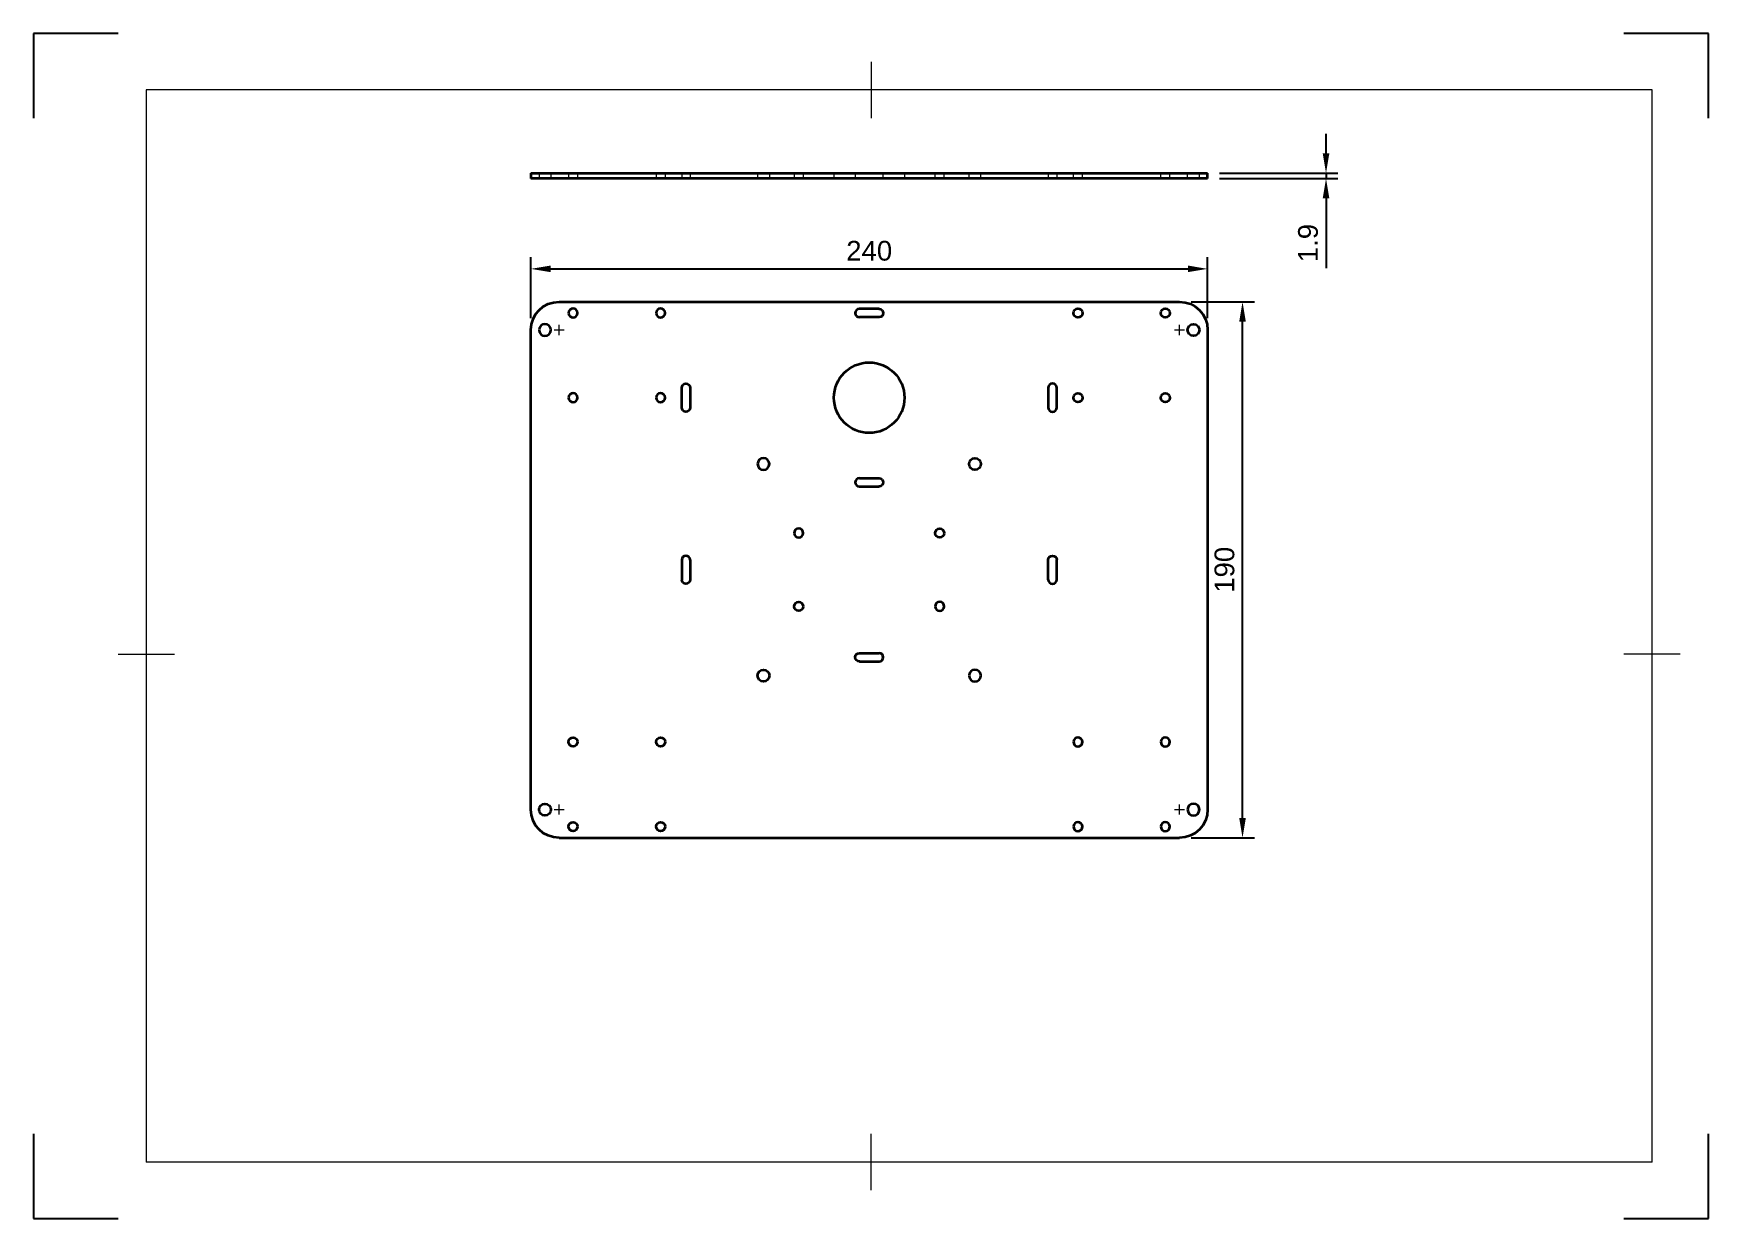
# Model space of a CAD drawing. Header units: millimetres. Extents: x 0 to 297, y 0 to 210.
import ezdxf

# ---------------------------------------------------------------- set-up
doc = ezdxf.new("R2010")
doc.units = ezdxf.units.MM
doc.header["$LTSCALE"] = 0.75
doc.linetypes.add('CENTER2', pattern=[28.575, 19.05, -3.175, 3.175, -3.175])
doc.linetypes.add('HIDDEN2', pattern=[4.7625, 3.175, -1.5875])
for name, color, linetype, lineweight in [('BORDER', 7, 'Continuous', 18), ('FD_Dimensions', 7, 'Continuous', 18), ('Hidden', 7, 'HIDDEN2', 18), ('Smart Centers', 7, 'CENTER2', 18), ('Visible', 7, 'Continuous', 35)]:
    doc.layers.add(name, color=color, linetype=linetype, lineweight=lineweight)
doc.styles.get("Standard").update_dxf_attribs({"font": 'Arial.ttf'})
doc.dimstyles.new('Dim-ISO-25', dxfattribs={"dimtxt": 3.5, "dimasz": 3.5, "dimexe": 2.1, "dimexo": 2.1, "dimgap": 1.4, "dimtad": 1, "dimzin": 12, "dimdsep": 46, "dimtxsty": 'Standard', "dimcen": 0, "dimazin": 3, "dimtp": 0.1, "dimtm": 0.1, "dimtfac": 0.714286, "dimtmove": 0, "dimatfit": 3, "dimfxl": 1, "dimtzin": 12, "dimarcsym": 0})

# ---------------------------------------------------------------- blocks, each defined once
blk = doc.blocks.new('ISO_A4(L)_SHEET')
at = {"layer": 'BORDER'}
for p, q in [((148.5, 205), (148.5, 195)), ((287, 200), (20, 200)), ((20, 200), (20, 10)), ((287, 10), (287, 200)), ((15, 100), (25, 100)), ((292, 100), (282, 100)), ((148.5, 5), (148.5, 15)), ((287, 10), (20, 10))]:
    blk.add_line(p, q, dxfattribs=at)
at = {"layer": 'Defpoints'}
for p, q in [((0, 210), (0, 195)), ((15, 210), (0, 210)), ((297, 210), (282, 210)), ((297, 195), (297, 210)), ((0, 15), (0, 0)), ((297, 0), (297, 15)), ((0, 0), (15, 0)), ((282, 0), (297, 0))]:
    blk.add_line(p, q, dxfattribs=at)
blk = doc.blocks.new('*D11')
at = {"layer": 'Defpoints', "color": 0, "transparency": 16777216}
for p in [(208.18, 168.29), (88.18, 157.46), (208.18, 157.46)]:
    blk.add_point(p, dxfattribs=at)
at = {"layer": 'FD_Dimensions', "color": 0, "lineweight": -2, "transparency": 16777216}
for p, q in [((88.18, 159.56), (88.18, 170.39)), ((208.18, 159.56), (208.18, 170.39)), ((91.68, 168.29), (204.68, 168.29))]:
    blk.add_line(p, q, dxfattribs=at)
at = {"layer": 'FD_Dimensions', "color": 0, "transparency": 16777216}
for points in [[(91.68, 168.88), (91.68, 167.71), (88.18, 168.29)], [(204.68, 168.88), (204.68, 167.71), (208.18, 168.29)]]:
    blk.add_solid(points, dxfattribs=at)
at = {"layer": 'FD_Dimensions', "color": 0, "transparency": 16777216, "insert": (148.18, 171.48), "char_height": 3.5, "attachment_point": 5}
blk.add_mtext('240', dxfattribs=at)
blk = doc.blocks.new('*D12')
at = {"layer": 'Defpoints', "color": 0, "transparency": 16777216}
for p in [(203.18, 162.46), (214.38, 162.46), (203.18, 67.46)]:
    blk.add_point(p, dxfattribs=at)
at = {"layer": 'FD_Dimensions', "color": 0, "lineweight": -2, "transparency": 16777216}
for p, q in [((205.28, 162.46), (216.48, 162.46)), ((214.38, 70.96), (214.38, 158.96)), ((205.28, 67.46), (216.48, 67.46))]:
    blk.add_line(p, q, dxfattribs=at)
at = {"layer": 'FD_Dimensions', "color": 0, "transparency": 16777216}
for points in [[(213.79, 158.96), (214.96, 158.96), (214.38, 162.46)], [(213.79, 70.96), (214.96, 70.96), (214.38, 67.46)]]:
    blk.add_solid(points, dxfattribs=at)
at = {"layer": 'FD_Dimensions', "color": 0, "transparency": 16777216, "insert": (211.19, 114.96), "char_height": 3.5, "attachment_point": 5, "rotation": 90}
blk.add_mtext('190', dxfattribs=at)
blk = doc.blocks.new('*U6')
at = {"layer": 'Smart Centers', "color": 0, "linetype": 'Continuous', "ltscale": 0.75, "transparency": 16777216}
for p, q in [((-0.89, 0), (0.89, 0)), ((0, -0.89), (0, 0.89))]:
    blk.add_line(p, q, dxfattribs=at)
blk = doc.blocks.new('*U7')
at = {"layer": 'Smart Centers', "color": 0, "linetype": 'Continuous', "ltscale": 0.75, "transparency": 16777216}
for p, q in [((-0.89, 0), (0.89, 0)), ((0, -0.89), (0, 0.89))]:
    blk.add_line(p, q, dxfattribs=at)
blk = doc.blocks.new('*U8')
at = {"layer": 'Smart Centers', "color": 0, "linetype": 'Continuous', "ltscale": 0.75, "transparency": 16777216}
for p, q in [((-0.89, 0), (0.89, 0)), ((0, -0.89), (0, 0.89))]:
    blk.add_line(p, q, dxfattribs=at)
blk = doc.blocks.new('*U9')
at = {"layer": 'Smart Centers', "color": 0, "linetype": 'Continuous', "ltscale": 0.75, "transparency": 16777216}
for p, q in [((-0.89, 0), (0.89, 0)), ((0, -0.89), (0, 0.89))]:
    blk.add_line(p, q, dxfattribs=at)
blk = doc.blocks.new('*D13')
at = {"layer": 'Defpoints', "color": 0, "transparency": 16777216}
for p in [(208.18, 185.24), (208.18, 184.29), (229.18, 184.29)]:
    blk.add_point(p, dxfattribs=at)
at = {"layer": 'FD_Dimensions', "color": 0, "lineweight": -2, "transparency": 16777216}
for p, q in [((229.18, 188.74), (229.18, 192.24)), ((210.28, 185.24), (231.28, 185.24)), ((210.28, 184.29), (231.28, 184.29)), ((229.18, 185.24), (229.18, 184.29)), ((229.18, 180.79), (229.18, 168.44))]:
    blk.add_line(p, q, dxfattribs=at)
at = {"layer": 'FD_Dimensions', "color": 0, "transparency": 16777216}
for points in [[(228.6, 188.74), (229.77, 188.74), (229.18, 185.24)], [(228.6, 180.79), (229.77, 180.79), (229.18, 184.29)]]:
    blk.add_solid(points, dxfattribs=at)
at = {"layer": 'FD_Dimensions', "color": 0, "transparency": 16777216, "insert": (226, 172.86), "char_height": 3.5, "attachment_point": 5, "rotation": 90}
blk.add_mtext('1.9', dxfattribs=at)

msp = doc.modelspace()

# ---------------------------------------------------------------- linework, layer by layer
at = {"layer": 'Hidden', "extrusion": (-5.66554e-16, -1, -2.96652e-13)}
for p, q in [((89.6337, 185.2371), (89.6337, 184.2871)), ((91.7337, 185.2371), (91.7337, 184.2871)), ((94.8837, 185.2371), (94.8837, 184.2871)), ((96.4837, 185.2371), (96.4837, 184.2871)), ((110.3837, 185.2371), (110.3837, 184.2871)), ((111.9837, 185.2371), (111.9837, 184.2871)), ((114.9337, 185.2371), (114.9337, 184.2871)), ((116.4337, 185.2371), (116.4337, 184.2871)), ((128.3837, 185.2371), (128.3837, 184.2871)), ((130.4837, 185.2371), (130.4837, 184.2871)), ((134.8837, 185.2371), (134.8837, 184.2871)), ((136.4837, 185.2371), (136.4837, 184.2871)), ((141.9337, 185.2371), (141.9337, 184.2871)), ((145.6837, 185.2371), (145.6837, 184.2871)), ((150.6837, 184.2871), (150.6837, 185.2371)), ((154.4337, 185.2371), (154.4337, 184.2871)), ((159.8837, 184.2871), (159.8837, 185.2371)), ((161.4837, 184.2871), (161.4837, 185.2371)), ((165.8837, 184.2871), (165.8837, 185.2371)), ((167.9837, 184.2871), (167.9837, 185.2371)), ((179.9337, 185.2371), (179.9337, 184.2871)), ((181.4337, 185.2371), (181.4337, 184.2871)), ((184.3837, 184.2871), (184.3837, 185.2371)), ((185.9837, 184.2871), (185.9837, 185.2371)), ((199.8837, 184.2871), (199.8837, 185.2371)), ((201.4837, 184.2871), (201.4837, 185.2371)), ((204.6337, 184.2871), (204.6337, 185.2371)), ((206.7337, 184.2871), (206.7337, 185.2371))]:
    msp.add_line(p, q, dxfattribs=at)
at = {"layer": 'Visible', "extrusion": (-5.66554e-16, -1, -2.96652e-13)}
for p, q in [((88.1837, 185.2371), (93.1837, 185.2371)), ((88.1837, 185.2371), (88.1837, 184.2871)), ((93.1837, 184.2871), (88.1837, 184.2871)), ((93.1837, 185.2371), (203.1837, 185.2371)), ((203.1837, 184.2871), (93.1837, 184.2871)), ((203.1837, 185.2371), (208.1837, 185.2371)), ((208.1837, 184.2871), (203.1837, 184.2871)), ((208.1837, 184.2871), (208.1837, 185.2371))]:
    msp.add_line(p, q, dxfattribs=at)
at = {"layer": 'Visible', "extrusion": (0, 0, -1)}
for p, q in [((93.1837, 162.4603), (203.1837, 162.4603)), ((149.9337, 161.2103), (146.4337, 161.2103)), ((88.1837, 72.4603), (88.1837, 157.4603)), ((149.9337, 159.7103), (146.4337, 159.7103)), ((208.1837, 157.4603), (208.1837, 72.4603)), ((114.9337, 143.7103), (114.9337, 147.2103)), ((116.4337, 147.2103), (116.4337, 143.7103)), ((179.9337, 147.2103), (179.9337, 143.7103)), ((181.4337, 143.7103), (181.4337, 147.2103)), ((146.4337, 131.2103), (149.9337, 131.2103)), ((146.4337, 129.7103), (149.9337, 129.7103)), ((114.9337, 116.7103), (114.9337, 113.2103)), ((116.4337, 116.7103), (116.4337, 113.2103)), ((179.9337, 113.2103), (179.9337, 116.7103)), ((181.4337, 113.2103), (181.4337, 116.7103)), ((146.4337, 100.2103), (149.9337, 100.2103)), ((146.4337, 98.7103), (149.9337, 98.7103)), ((93.1837, 67.4603), (203.1837, 67.4603))]:
    msp.add_line(p, q, dxfattribs=at)
for centre, radius in [((-95.6837, 160.4603), 0.8), ((-111.1837, 160.4603), 0.8), ((-90.6837, 157.4603), 1.05), ((-95.6837, 145.4603), 0.8), ((-111.1837, 145.4603), 0.8), ((-129.4337, 133.7103), 1.05), ((-135.6837, 121.4603), 0.8), ((-160.6837, 108.4603), 0.8), ((-166.9337, 96.2103), 1.05), ((-185.1837, 84.4603), 0.8), ((-200.6837, 84.4603), 0.8), ((-205.6837, 72.4603), 1.05), ((-185.1837, 69.4603), 0.8), ((-200.6837, 69.4603), 0.8)]:
    msp.add_circle(centre, radius, dxfattribs=at)
at = {"layer": 'Visible'}
for centre, radius in [((185.1837, 160.4603), 0.8), ((200.6837, 160.4603), 0.8), ((205.6837, 157.4603), 1.05), ((148.1837, 145.4603), 6.25), ((185.1837, 145.4603), 0.8), ((200.6837, 145.4603), 0.8), ((166.9337, 133.7103), 1.05), ((160.6837, 121.4603), 0.8), ((135.6837, 108.4603), 0.8), ((129.4337, 96.2103), 1.05), ((95.6837, 84.4603), 0.8), ((111.1837, 84.4603), 0.8), ((90.6837, 72.4603), 1.05), ((95.6837, 69.4603), 0.8), ((111.1837, 69.4603), 0.8)]:
    msp.add_circle(centre, radius, dxfattribs=at)
at = {"layer": 'Visible', "extrusion": (0, 0, -1)}
for centre, radius, start, end in [((-93.1837, 157.4603), 5, 0, 90), ((-149.9337, 160.4603), 0.75, 90, 270), ((-203.1837, 157.4603), 5, 90, 180), ((-115.6837, 147.2103), 0.75, 0, 180), ((-115.6837, 143.7103), 0.75, 180, 0), ((-149.9337, 130.4603), 0.75, 90, 270), ((-180.6837, 116.7103), 0.75, 0, 180), ((-115.6837, 113.2103), 0.75, 180, 0), ((-146.4337, 99.4603), 0.75, 270, 90), ((-93.1837, 72.4603), 5, 270, 0), ((-203.1837, 72.4603), 5, 180, 270)]:
    msp.add_arc(centre, radius, start, end, dxfattribs=at)
at = {"layer": 'Visible'}
for centre, start, end in [((146.4337, 160.4603), 90, 270), ((180.6837, 147.2103), 0, 180), ((180.6837, 143.7103), 180, 0), ((146.4337, 130.4603), 90, 270), ((115.6837, 116.7103), 0, 180), ((180.6837, 113.2103), 180, 0), ((149.9337, 99.4603), 270, 90)]:
    msp.add_arc(centre, 0.75, start, end, dxfattribs=at)

# ---------------------------------------------------------------- block references
at = {"layer": 'BORDER'}
msp.add_blockref('ISO_A4(L)_SHEET', (0, 0), dxfattribs=at)
at = {"layer": 'Smart Centers', "ltscale": 0.75}
for name, p in [('*U6', (93.1837, 157.4603)), ('*U9', (203.1837, 157.4603)), ('*U7', (93.1837, 72.4603)), ('*U8', (203.1837, 72.4603))]:
    msp.add_blockref(name, p, dxfattribs=at)

# ---------------------------------------------------------------- dimensions: what is measured, and where the dimension line sits
at = {"layer": 'FD_Dimensions'}
dim = msp.add_aligned_dim(p1=(208.1837, 185.2371), p2=(208.1837, 184.2871), distance=21, dimstyle='Dim-ISO-25', override={"dimlfac": 2, "dimclrd": 0, "dimclre": 0}, dxfattribs=at)
dim.commit()
dim.dimension.update_dxf_attribs({"geometry": '*D13', "text_midpoint": (225.9967, 172.8622)})
dim = msp.add_linear_dim(base=(208.1837, 168.2924), p1=(88.1837, 157.4603), p2=(208.1837, 157.4603), dimstyle='Dim-ISO-25', override={"dimlfac": 2}, dxfattribs=at)
dim.commit()
dim.dimension.update_dxf_attribs({"geometry": '*D11', "text_midpoint": (148.1837, 171.4794)})
dim = msp.add_linear_dim(base=(214.3771, 162.4603), p1=(203.1837, 67.4603), p2=(203.1837, 162.4603), angle=90, dimstyle='Dim-ISO-25', override={"dimlfac": 2}, dxfattribs=at)
dim.commit()
dim.dimension.update_dxf_attribs({"geometry": '*D12', "text_midpoint": (211.1901, 114.9603)})

doc.saveas('drawing.dxf')
